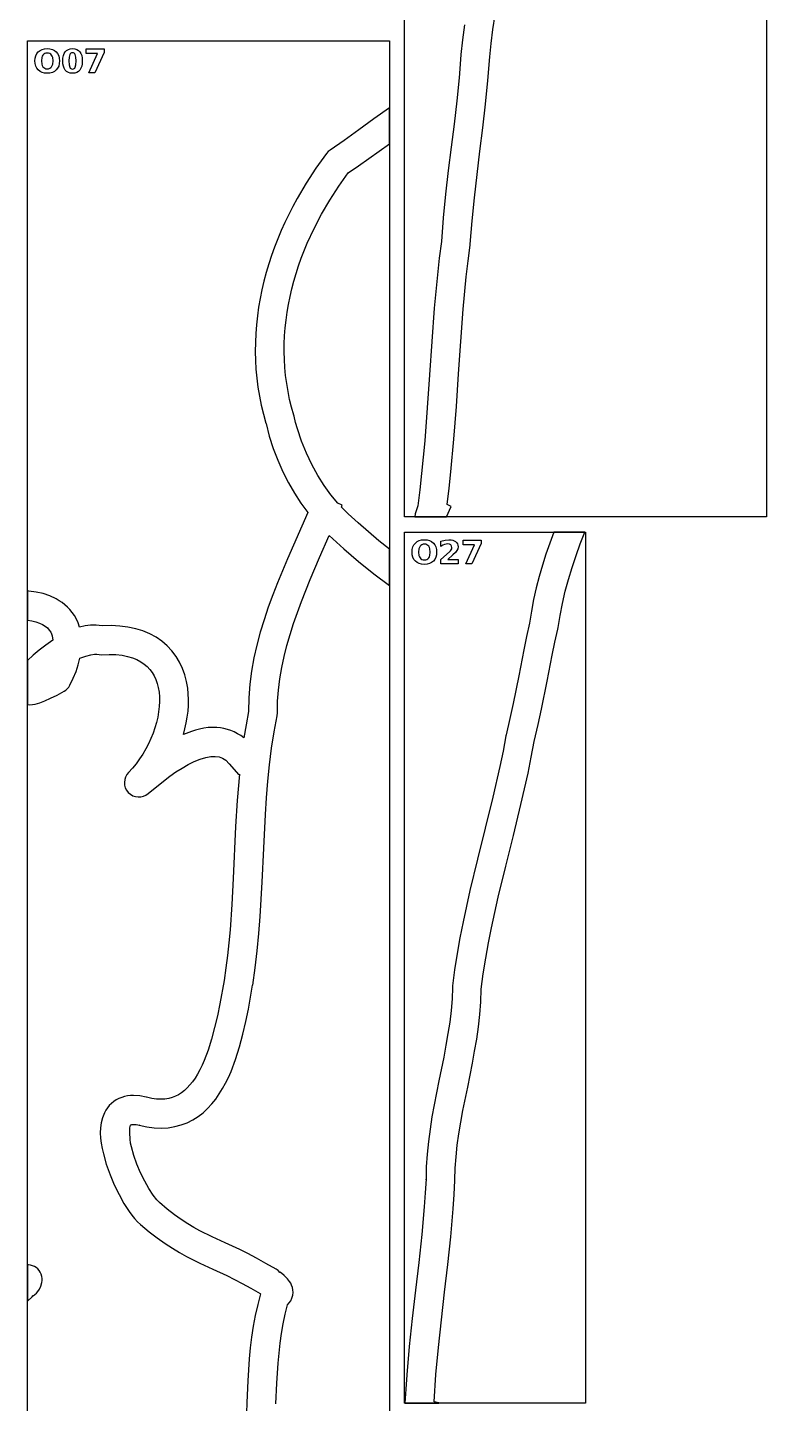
# Model space of a CAD drawing. Extents: x 1 to 512, y 1 to 3360.
# Drawn here: x 1 to 512, y 565 to 1516 of the extents above; entities that cross this region are included whole.
import ezdxf

# ---------------------------------------------------------------- set-up
doc = ezdxf.new("R2010")
doc.units = 0

msp = doc.modelspace()

# ---------------------------------------------------------------- linework, layer by layer
at = {"layer": 'decoupage'}
for p, q in [((261.557, 1177.99), (261.557, 2023.88)), ((511.557, 2023.88), (511.557, 1177.99)), ((322.594688, 1514.829172), (325.8195, 1535.133125)), ((302.830328, 1518.064219), (301.433096, 1507.591504)), ((321.277523, 1505.093076), (322.594688, 1514.829172)), ((0.973, 1506.9), (250.973, 1506.9)), ((0.973, 0.948), (0.973, 1506.9)), ((250.973, 1506.9), (250.973, 0.948)), ((301.433096, 1507.591504), (300.382, 1497.584)), ((320.307, 1495.973), (321.277523, 1505.093076)), ((6.125, 1493.057), (6.265609, 1494.949234)), ((6.265609, 1494.949234), (6.687375, 1496.625375)), ((6.687375, 1496.625375), (7.390203, 1498.085328)), ((7.390203, 1498.085328), (8.374, 1499.329)), ((8.374, 1499.329), (9.610219, 1500.322563)), ((9.610219, 1500.322563), (11.0585, 1501.03225)), ((10.780125, 1495.371125), (10.513, 1493.062)), ((11.114172, 1496.306641), (10.780125, 1495.371125)), ((11.0585, 1501.03225), (12.719031, 1501.458063)), ((11.582, 1497.096), (11.114172, 1496.306641)), ((12.171281, 1497.723375), (11.582, 1497.096)), ((12.8695, 1498.1715), (12.171281, 1497.723375)), ((12.719031, 1501.458063), (14.592, 1501.6)), ((13.676469, 1498.440375), (12.8695, 1498.1715)), ((14.592, 1498.53), (13.676469, 1498.440375)), ((14.592, 1501.6), (16.469047, 1501.458063)), ((14.592, 1501.6), (14.592, 1501.6)), ((15.512625, 1498.440375), (14.592, 1498.53)), ((14.592, 1498.53), (14.592, 1498.53)), ((16.323, 1498.1715), (15.512625, 1498.440375)), ((17.023125, 1497.723375), (16.323, 1498.1715)), ((16.469047, 1501.458063), (18.131125, 1501.03225)), ((17.613, 1497.096), (17.023125, 1497.723375)), ((18.080828, 1496.306641), (17.613, 1497.096)), ((18.414875, 1495.371125), (18.080828, 1496.306641)), ((18.131125, 1501.03225), (19.578141, 1500.322563)), ((18.682, 1493.062), (18.414875, 1495.371125)), ((19.578141, 1500.322563), (20.81, 1499.329)), ((20.81, 1499.329), (21.793797, 1498.085328)), ((21.793797, 1498.085328), (22.496625, 1496.625375)), ((22.496625, 1496.625375), (22.918391, 1494.949234)), ((22.918391, 1494.949234), (23.059, 1493.057)), ((25.274, 1493.07), (25.38425, 1495.002578)), ((25.38425, 1495.002578), (25.715, 1496.699375)), ((25.715, 1496.699375), (26.26625, 1498.160484)), ((26.26625, 1498.160484), (27.038, 1499.386)), ((27.038, 1499.386), (28.013, 1500.360453)), ((28.013, 1500.360453), (29.174, 1501.056375)), ((29.174, 1501.056375), (30.521, 1501.473859)), ((29.665125, 1495.728625), (29.519, 1493.1)), ((30.103, 1497.443), (29.665125, 1495.728625)), ((30.443844, 1497.997609), (30.103, 1497.443)), ((30.88275, 1498.393875), (30.443844, 1497.997609)), ((30.521, 1501.473859), (32.054, 1501.613)), ((31.419531, 1498.631703), (30.88275, 1498.393875)), ((32.054, 1498.711), (31.419531, 1498.631703)), ((32.054, 1501.613), (33.582469, 1501.473859)), ((32.68775, 1498.631703), (32.054, 1498.711)), ((33.2225, 1498.393875), (32.68775, 1498.631703)), ((33.65825, 1497.997609), (33.2225, 1498.393875)), ((33.582469, 1501.473859), (34.92625, 1501.056375)), ((33.995, 1497.443), (33.65825, 1497.997609)), ((34.432875, 1495.728625), (33.995, 1497.443)), ((34.579, 1493.1), (34.432875, 1495.728625)), ((34.92625, 1501.056375), (36.085156, 1500.360453)), ((36.085156, 1500.360453), (37.059, 1499.386)), ((37.059, 1499.386), (37.83075, 1498.160484)), ((37.83075, 1498.160484), (38.382, 1496.699375)), ((38.382, 1496.699375), (38.71275, 1495.002578)), ((38.71275, 1495.002578), (38.823, 1493.07)), ((41.414, 1501.31), (53.816, 1501.31)), ((41.414, 1498.19), (41.414, 1501.31)), ((49.341, 1498.19), (41.414, 1498.19)), ((43.266, 1484.85), (49.341, 1498.19)), ((53.816, 1498.92), (47.4, 1484.853)), ((53.816, 1501.31), (53.816, 1498.92)), ((300.362, 1497.373), (299.106879, 1481.43441)), ((300.382, 1497.584), (300.362, 1497.373)), ((319.012361, 1479.487945), (320.307, 1495.973)), ((6.265609, 1491.168859), (6.125, 1493.057)), ((6.687375, 1489.495875), (6.265609, 1491.168859)), ((7.390203, 1488.037953), (6.687375, 1489.495875)), ((8.374, 1486.795), (7.390203, 1488.037953)), ((9.610219, 1485.801437), (8.374, 1486.795)), ((11.0585, 1485.09175), (9.610219, 1485.801437)), ((10.513, 1493.062), (10.780125, 1490.7605)), ((10.780125, 1490.7605), (11.114172, 1489.826781)), ((12.719031, 1484.665938), (11.0585, 1485.09175)), ((11.114172, 1489.826781), (11.582, 1489.038)), ((11.582, 1489.038), (12.171281, 1488.411203)), ((12.171281, 1488.411203), (12.8695, 1487.963375)), ((14.592, 1484.524), (12.719031, 1484.665938)), ((12.8695, 1487.963375), (13.676469, 1487.694609)), ((13.676469, 1487.694609), (14.592, 1487.605)), ((14.592, 1487.605), (15.512625, 1487.694609)), ((16.469047, 1484.665938), (14.592, 1484.524)), ((15.512625, 1487.694609), (16.323, 1487.963375)), ((16.323, 1487.963375), (17.023125, 1488.411203)), ((18.131125, 1485.09175), (16.469047, 1484.665938)), ((17.023125, 1488.411203), (17.613, 1489.038)), ((17.613, 1489.038), (18.080828, 1489.826781)), ((18.080828, 1489.826781), (18.414875, 1490.7605)), ((19.578141, 1485.801437), (18.131125, 1485.09175)), ((18.414875, 1490.7605), (18.682, 1493.062)), ((20.81, 1486.795), (19.578141, 1485.801437)), ((21.793797, 1488.037953), (20.81, 1486.795)), ((22.496625, 1489.495875), (21.793797, 1488.037953)), ((22.918391, 1491.168859), (22.496625, 1489.495875)), ((23.059, 1493.057), (22.918391, 1491.168859)), ((25.38425, 1491.141344), (25.274, 1493.07)), ((25.715, 1489.44575), (25.38425, 1491.141344)), ((26.26625, 1487.983031), (25.715, 1489.44575)), ((27.038, 1486.753), (26.26625, 1487.983031)), ((28.013, 1485.783641), (27.038, 1486.753)), ((29.174, 1485.091125), (28.013, 1485.783641)), ((30.521, 1484.675547), (29.174, 1485.091125)), ((29.519, 1493.1), (29.665125, 1490.440375)), ((29.665125, 1490.440375), (30.103, 1488.701)), ((30.103, 1488.701), (30.443844, 1488.141297)), ((30.443844, 1488.141297), (30.88275, 1487.741625)), ((32.054, 1484.537), (30.521, 1484.675547)), ((30.88275, 1487.741625), (31.419531, 1487.501891)), ((31.419531, 1487.501891), (32.054, 1487.422)), ((32.054, 1487.422), (32.683812, 1487.501891)), ((33.582469, 1484.675547), (32.054, 1484.537)), ((32.683812, 1487.501891), (33.21725, 1487.741625)), ((33.21725, 1487.741625), (33.654312, 1488.141297)), ((34.92625, 1485.091125), (33.582469, 1484.675547)), ((33.654312, 1488.141297), (33.995, 1488.701)), ((33.995, 1488.701), (34.432875, 1490.440375)), ((34.432875, 1490.440375), (34.579, 1493.1)), ((34.579, 1493.1), (34.579, 1493.1)), ((36.085156, 1485.783641), (34.92625, 1485.091125)), ((37.059, 1486.753), (36.085156, 1485.783641)), ((37.83075, 1487.983031), (37.059, 1486.753)), ((38.382, 1489.44575), (37.83075, 1487.983031)), ((38.71275, 1491.141344), (38.382, 1489.44575)), ((38.823, 1493.07), (38.71275, 1491.141344)), ((38.823, 1493.07), (38.823, 1493.07)), ((47.4, 1484.853), (43.266, 1484.85)), ((299.106879, 1481.43441), (297.500031, 1465.470156)), ((317.373953, 1463.121625), (319.012361, 1479.487945)), ((297.500031, 1465.470156), (295.657355, 1449.464137)), ((250.972, 1460.69), (240.217516, 1452.985656)), ((250.972, 1435.678), (250.972, 1460.69)), ((315.508787, 1446.85768), (317.373953, 1463.121625)), ((240.217516, 1452.985656), (229.841875, 1445.35425)), ((295.657355, 1449.464137), (293.69475, 1433.40025)), ((313.533875, 1430.67975), (315.508787, 1446.85768)), ((219.806547, 1438.079469), (210.073, 1431.445)), ((229.841875, 1445.35425), (219.806547, 1438.079469)), ((207.522, 1429.068), (200.293886, 1419.014265)), ((208.69325, 1430.369), (207.522, 1429.068)), ((210.073, 1431.445), (208.69325, 1430.369)), ((236.803625, 1425.520875), (250.972, 1435.678)), ((293.69475, 1433.40025), (291.728113, 1417.262395)), ((311.566229, 1414.571477), (313.533875, 1430.67975)), ((200.293886, 1419.014265), (193.51842, 1408.637322)), ((222.603, 1415.768), (229.713016, 1420.558703)), ((229.713016, 1420.558703), (236.803625, 1425.520875)), ((291.728113, 1417.262395), (289.873344, 1401.034469)), ((193.51842, 1408.637322), (187.230474, 1397.960816)), ((216.001281, 1406.478018), (222.603, 1415.768)), ((309.722859, 1398.5165), (311.566229, 1414.571477)), ((209.837469, 1396.935813), (216.001281, 1406.478018)), ((289.873344, 1401.034469), (288.24634, 1384.700371)), ((308.120779, 1382.498461), (309.722859, 1398.5165)), ((184.280219, 1392.517616), (181.464922, 1387.008391)), ((187.230474, 1397.960816), (184.280219, 1392.517616)), ((204.139078, 1387.161623), (209.837469, 1396.935813)), ((178.788942, 1381.436097), (176.256637, 1375.80369)), ((181.464922, 1387.008391), (178.788942, 1381.436097)), ((198.933625, 1377.175688), (204.139078, 1387.161623)), ((288.24634, 1384.700371), (286.963, 1368.244)), ((306.877, 1366.501), (308.120779, 1382.498461)), ((173.872369, 1370.114125), (171.640494, 1364.370357)), ((176.256637, 1375.80369), (173.872369, 1370.114125)), ((194.248625, 1366.998244), (198.933625, 1377.175688)), ((171.640494, 1364.370357), (169.565373, 1358.575343)), ((190.111594, 1356.649531), (194.248625, 1366.998244)), ((286.963, 1368.244), (285.479806, 1356.715787)), ((305.388801, 1354.782041), (306.807, 1365.778)), ((306.807, 1365.778), (306.877, 1366.501)), ((167.651365, 1352.732038), (165.90283, 1346.843397)), ((169.565373, 1358.575343), (167.651365, 1352.732038)), ((186.550047, 1346.149787), (188.257165, 1351.417273)), ((188.257165, 1351.417273), (190.111594, 1356.649531)), ((285.479806, 1356.715787), (284.174795, 1345.180623)), ((304.136848, 1343.736828), (305.388801, 1354.782041)), ((165.90283, 1346.843397), (164.324125, 1340.912375)), ((184.993679, 1340.849603), (186.550047, 1346.149787)), ((284.174795, 1345.180623), (281.999234, 1322.108047)), ((302.037281, 1321.516125), (304.136848, 1343.736828)), ((162.919611, 1334.941929), (161.693646, 1328.935013)), ((164.324125, 1340.912375), (162.919611, 1334.941929)), ((182.34695, 1330.161259), (183.5915, 1335.51925)), ((183.5915, 1335.51925), (184.993679, 1340.849603)), ((160.65059, 1322.894583), (159.794803, 1316.823596)), ((161.693646, 1328.935013), (160.65059, 1322.894583)), ((180.344495, 1319.372479), (181.263469, 1324.778158)), ((181.263469, 1324.778158), (182.34695, 1330.161259)), ((281.999234, 1322.108047), (280.23615, 1299.063479)), ((159.794803, 1316.823596), (159.130642, 1310.725005)), ((179.013829, 1308.503502), (179.593469, 1313.94675)), ((179.593469, 1313.94675), (180.344495, 1319.372479)), ((300.319512, 1299.150859), (302.037281, 1321.516125)), ((158.662468, 1304.601767), (158.394639, 1298.456838)), ((159.130642, 1310.725005), (158.662468, 1304.601767)), ((178.382468, 1297.574566), (178.609016, 1303.045264)), ((178.609016, 1303.045264), (179.013829, 1308.503502)), ((158.394639, 1298.456838), (158.331516, 1292.293172)), ((178.337625, 1292.093938), (178.382468, 1297.574566)), ((280.23615, 1299.063479), (278.685375, 1276.084125)), ((298.79475, 1276.676), (300.319512, 1299.150859)), ((158.331516, 1292.293172), (158.477456, 1286.113725)), ((158.477456, 1286.113725), (158.836819, 1279.921453)), ((178.477927, 1286.605909), (178.337625, 1292.093938)), ((178.806812, 1281.11301), (178.477927, 1286.605909)), ((158.836819, 1279.921453), (159.413965, 1273.719312)), ((179.327722, 1275.61777), (178.806812, 1281.11301)), ((180.044094, 1270.122719), (179.327722, 1275.61777)), ((278.685375, 1276.084125), (277.14674, 1253.207193)), ((297.274207, 1254.126516), (298.79475, 1276.676)), ((159.413965, 1273.719312), (160.213252, 1267.510256)), ((160.213252, 1267.510256), (161.23904, 1261.297241)), ((180.959368, 1264.630386), (180.044094, 1270.122719)), ((161.23904, 1261.297241), (162.495688, 1255.083223)), ((182.076984, 1259.143303), (180.959368, 1264.630386)), ((183.400382, 1253.663997), (182.076984, 1259.143303)), ((162.495688, 1255.083223), (163.987555, 1248.871158)), ((163.987555, 1248.871158), (165.719, 1242.664)), ((184.933, 1248.195), (183.400382, 1253.663997)), ((185.109, 1247.524), (184.933, 1248.195)), ((186.18817, 1243.100621), (185.109, 1247.524)), ((277.14674, 1253.207193), (275.420078, 1230.469891)), ((295.569094, 1231.537375), (297.274207, 1254.126516)), ((165.719, 1242.664), (165.769, 1242.465)), ((165.769, 1242.465), (168.034766, 1233.747016)), ((187.414234, 1238.728871), (186.18817, 1243.100621)), ((190.273625, 1230.171844), (187.414234, 1238.728871)), ((168.034766, 1233.747016), (170.747813, 1225.262375)), ((193.620328, 1221.916082), (190.273625, 1230.171844)), ((275.420078, 1230.469891), (273.305221, 1207.909424)), ((293.490621, 1208.943547), (295.569094, 1231.537375)), ((170.747813, 1225.262375), (173.874766, 1217.042672)), ((197.3875, 1214.02475), (193.620328, 1221.916082)), ((173.874766, 1217.042672), (177.38225, 1209.1195)), ((177.38225, 1209.1195), (181.236891, 1201.524453)), ((201.508297, 1206.561012), (197.3875, 1214.02475)), ((273.305221, 1207.909424), (272.039666, 1196.707131)), ((292.252378, 1197.655803), (293.490621, 1208.943547)), ((181.236891, 1201.524453), (185.405313, 1194.289125)), ((205.915875, 1199.588031), (201.508297, 1206.561012)), ((210.543391, 1193.168973), (205.915875, 1199.588031)), ((185.405313, 1194.289125), (189.854141, 1187.445109)), ((215.324, 1187.367), (210.543391, 1193.168973)), ((272.039666, 1196.707131), (270.602, 1185.563)), ((290.85, 1186.38), (292.252378, 1197.655803)), ((194.55, 1181.024), (180.53475, 1148.860813)), ((189.854141, 1187.445109), (194.55, 1181.024)), ((218.421, 1186.064), (215.324, 1187.367)), ((217.822, 1184.642), (218.421, 1186.064)), ((222.392, 1180.149), (217.822, 1184.642)), ((222.506, 1180.047), (222.392, 1180.149)), ((229.450187, 1173.707656), (222.506, 1180.047)), ((268.875, 1179.93), (268.566, 1177.979)), ((270.602, 1185.563), (268.875, 1179.93)), ((290.415, 1177.98), (293.731, 1185.023)), ((293.731, 1185.023), (290.85, 1186.38)), ((236.51025, 1167.511), (229.450187, 1173.707656)), ((511.557, 1177.99), (261.557, 1177.99)), ((268.566, 1177.979), (290.415, 1177.98)), ((202.808627, 1149.767189), (209.398, 1164.933)), ((209.398, 1164.933), (219.427281, 1155.878656)), ((243.684687, 1161.460594), (236.51025, 1167.511)), ((250.972, 1155.56), (243.684687, 1161.460594)), ((261.557, 1167.41), (386.557, 1167.41)), ((261.557, 565.265), (261.557, 1167.41)), ((268.956, 1159.849), (270.192219, 1160.842562)), ((270.192219, 1160.842562), (271.6405, 1161.55225)), ((271.6405, 1161.55225), (273.301031, 1161.978063)), ((273.301031, 1161.978063), (275.174, 1162.12)), ((275.174, 1162.12), (277.051047, 1161.978063)), ((275.174, 1162.12), (275.174, 1162.12)), ((277.051047, 1161.978063), (278.713125, 1161.55225)), ((278.713125, 1161.55225), (280.160141, 1160.842562)), ((280.160141, 1160.842562), (281.392, 1159.849)), ((286.606, 1161.15), (289.439, 1161.867)), ((286.606, 1157.531), (286.606, 1161.15)), ((289.439, 1161.867), (292.184, 1162.12)), ((292.184, 1162.12), (293.578813, 1162.038641)), ((293.578813, 1162.038641), (294.80825, 1161.794625)), ((294.80825, 1161.794625), (295.872313, 1161.388047)), ((295.872313, 1161.388047), (296.771, 1160.819)), ((296.771, 1160.819), (297.489516, 1160.104625)), ((301.996, 1161.82), (314.398, 1161.82)), ((301.996, 1158.7), (301.996, 1161.82)), ((314.398, 1161.82), (314.398, 1159.43)), ((364.548, 1167.4), (361.806803, 1159.830432)), ((385.983, 1167.401), (364.548, 1167.4)), ((382.893338, 1159.267877), (385.983, 1167.401)), ((386.557, 1167.41), (386.557, 565.265)), ((219.427281, 1155.878656), (229.70425, 1147.10575)), ((250.972, 1130.432), (250.972, 1155.56)), ((266.707, 1153.576), (266.847609, 1155.468813)), ((266.847609, 1151.687859), (266.707, 1153.576)), ((266.847609, 1155.468813), (267.269375, 1157.14525)), ((267.269375, 1150.014875), (266.847609, 1151.687859)), ((267.269375, 1157.14525), (267.972203, 1158.605313)), ((267.972203, 1158.605313), (268.956, 1159.849)), ((271.362125, 1155.882), (271.095, 1153.572)), ((271.095, 1153.572), (271.362125, 1151.270875)), ((271.696172, 1156.817625), (271.362125, 1155.882)), ((271.362125, 1151.270875), (271.696172, 1150.337203)), ((272.164, 1157.607), (271.696172, 1156.817625)), ((272.753281, 1158.233797), (272.164, 1157.607)), ((273.4515, 1158.681625), (272.753281, 1158.233797)), ((274.258469, 1158.950391), (273.4515, 1158.681625)), ((275.174, 1159.04), (274.258469, 1158.950391)), ((276.094625, 1158.950391), (275.174, 1159.04)), ((275.174, 1159.04), (275.174, 1159.04)), ((276.905, 1158.681625), (276.094625, 1158.950391)), ((277.605125, 1158.233797), (276.905, 1158.681625)), ((278.195, 1157.607), (277.605125, 1158.233797)), ((278.662828, 1156.817625), (278.195, 1157.607)), ((278.996875, 1155.882), (278.662828, 1156.817625)), ((278.662828, 1150.337203), (278.996875, 1151.270875)), ((279.264, 1153.572), (278.996875, 1155.882)), ((278.996875, 1151.270875), (279.264, 1153.572)), ((281.392, 1159.849), (282.375797, 1158.605313)), ((282.375797, 1158.605313), (283.078625, 1157.14525)), ((283.078625, 1157.14525), (283.500391, 1155.468813)), ((283.500391, 1151.687859), (283.078625, 1150.014875)), ((283.500391, 1155.468813), (283.641, 1153.576)), ((283.641, 1153.576), (283.500391, 1151.687859)), ((286.562, 1148.48), (292.57, 1153.783)), ((287.90975, 1158.2645), (286.606, 1157.531)), ((289.131, 1158.788), (287.90975, 1158.2645)), ((290.2635, 1159.110625), (289.131, 1158.788)), ((291.303, 1159.218), (290.2635, 1159.110625)), ((294.797, 1151.57), (291.28, 1148.48)), ((292.4625, 1159.041625), (291.303, 1159.218)), ((293.364, 1158.512), (292.4625, 1159.041625)), ((292.57, 1153.783), (293.2705, 1154.50225)), ((293.2705, 1154.50225), (293.761, 1155.205)), ((293.95125, 1157.69375), (293.364, 1158.512)), ((293.761, 1155.205), (294.050375, 1155.913125)), ((294.147, 1156.649), (293.95125, 1157.69375)), ((294.050375, 1155.913125), (294.147, 1156.649)), ((296.64125, 1153.322875), (294.797, 1151.57)), ((297.719, 1154.679), (296.64125, 1153.322875)), ((297.489516, 1160.104625), (298.002625, 1159.262)), ((298.239625, 1155.89125), (297.719, 1154.679)), ((298.002625, 1159.262), (298.310422, 1158.291125)), ((298.413, 1157.192), (298.239625, 1155.89125)), ((298.310422, 1158.291125), (298.413, 1157.192)), ((309.923, 1158.7), (301.996, 1158.7)), ((303.848, 1145.36), (309.923, 1158.7)), ((314.398, 1159.43), (307.982, 1145.363)), ((359.203547, 1152.193516), (356.763861, 1144.482186)), ((361.806803, 1159.830432), (359.203547, 1152.193516)), ((377.240467, 1142.932021), (379.968641, 1151.113953)), ((379.968641, 1151.113953), (382.893338, 1159.267877)), ((180.53475, 1148.860813), (173.6475, 1132.327602)), ((196.353141, 1134.631016), (202.808627, 1149.767189)), ((229.70425, 1147.10575), (240.221594, 1138.621219)), ((267.972203, 1148.556953), (267.269375, 1150.014875)), ((268.956, 1147.314), (267.972203, 1148.556953)), ((270.192219, 1146.320438), (268.956, 1147.314)), ((271.6405, 1145.61075), (270.192219, 1146.320438)), ((273.301031, 1145.184937), (271.6405, 1145.61075)), ((271.696172, 1150.337203), (272.164, 1149.548)), ((272.164, 1149.548), (272.753281, 1148.921203)), ((272.753281, 1148.921203), (273.4515, 1148.473375)), ((275.174, 1145.043), (273.301031, 1145.184937)), ((273.4515, 1148.473375), (274.258469, 1148.204609)), ((274.258469, 1148.204609), (275.174, 1148.115)), ((275.174, 1148.115), (276.094625, 1148.204609)), ((277.051047, 1145.184937), (275.174, 1145.043)), ((276.094625, 1148.204609), (276.905, 1148.473375)), ((276.905, 1148.473375), (277.605125, 1148.921203)), ((278.713125, 1145.61075), (277.051047, 1145.184937)), ((277.605125, 1148.921203), (278.195, 1149.548)), ((278.195, 1149.548), (278.662828, 1150.337203)), ((280.160141, 1146.320438), (278.713125, 1145.61075)), ((281.392, 1147.314), (280.160141, 1146.320438)), ((282.375797, 1148.556953), (281.392, 1147.314)), ((283.078625, 1150.014875), (282.375797, 1148.556953)), ((286.562, 1145.36), (286.562, 1148.48)), ((298.523, 1145.36), (286.562, 1145.36)), ((291.28, 1148.48), (298.523, 1148.48)), ((298.523, 1148.48), (298.523, 1145.36)), ((307.982, 1145.363), (303.848, 1145.36)), ((356.763861, 1144.482186), (354.513375, 1136.689375)), ((374.740375, 1134.714875), (377.240467, 1142.932021)), ((173.6475, 1132.327602), (170.379164, 1123.92945)), ((190.26799, 1119.49149), (196.353141, 1134.631016)), ((240.221594, 1138.621219), (250.972, 1130.432)), ((354.513375, 1136.689375), (352.477717, 1128.808018)), ((372.499924, 1126.455307), (374.740375, 1134.714875)), ((1.898, 1126.685), (0.971, 1126.715)), ((0.971, 1126.715), (0.971, 1106.58)), ((6.82802, 1125.97866), (1.898, 1126.685)), ((11.666281, 1124.848406), (6.82802, 1125.97866)), ((16.338465, 1123.267637), (11.666281, 1124.848406)), ((20.77025, 1121.20975), (16.338465, 1123.267637)), ((170.379164, 1123.92945), (167.283, 1115.4365)), ((352.477717, 1128.808018), (350.682516, 1120.831047)), ((370.550672, 1118.146109), (372.499924, 1126.455307)), ((22.872768, 1119.993575), (20.77025, 1121.20975)), ((24.887316, 1118.648145), (22.872768, 1119.993575)), ((26.804605, 1117.170134), (24.887316, 1118.648145)), ((28.615344, 1115.556219), (26.804605, 1117.170134)), ((30.310243, 1113.803073), (28.615344, 1115.556219)), ((31.880012, 1111.907371), (30.310243, 1113.803073)), ((167.283, 1115.4365), (164.400492, 1106.843425)), ((187.438181, 1111.910162), (190.26799, 1119.49149)), ((349.1534, 1112.751396), (347.916, 1104.562)), ((350.682516, 1120.831047), (349.1534, 1112.751396)), ((368.924178, 1109.780076), (370.550672, 1118.146109)), ((0.971, 1106.58), (3.988432, 1106.082691)), ((3.988432, 1106.082691), (6.714828, 1105.407656)), ((6.714828, 1105.407656), (9.150717, 1104.56523)), ((9.150717, 1104.56523), (11.296625, 1103.56575)), ((11.296625, 1103.56575), (13.15308, 1102.419551)), ((33.315361, 1109.865789), (31.880012, 1111.907371)), ((34.607, 1107.675), (33.315361, 1109.865789)), ((35.949, 1104.744875), (34.607, 1107.675)), ((36.994, 1101.679), (35.949, 1104.744875)), ((164.400492, 1106.843425), (161.773125, 1098.144898)), ((182.351877, 1096.703756), (184.789625, 1104.315625)), ((184.789625, 1104.315625), (187.438181, 1111.910162)), ((347.916, 1104.562), (345.800881, 1095.175363)), ((367.652, 1101.35), (368.924178, 1109.780076)), ((13.15308, 1102.419551), (14.720609, 1101.136969)), ((14.720609, 1101.136969), (15.99974, 1099.72834)), ((15.99974, 1099.72834), (16.991, 1098.204)), ((16.991, 1098.204), (17.492953, 1097.059969)), ((17.492953, 1097.059969), (17.885125, 1095.72975)), ((17.885125, 1095.72975), (18.372, 1092.612)), ((40.733469, 1102.611219), (36.994, 1101.679)), ((44.55225, 1103.1315), (40.733469, 1102.611219)), ((48.454656, 1103.164281), (44.55225, 1103.1315)), ((52.445, 1102.634), (48.454656, 1103.164281)), ((58.7145, 1102.769721), (52.445, 1102.634)), ((64.690188, 1102.477203), (58.7145, 1102.769721)), ((70.361469, 1101.762178), (64.690188, 1102.477203)), ((75.71775, 1100.630375), (70.361469, 1101.762178)), ((80.748438, 1099.087525), (75.71775, 1100.630375)), ((85.442938, 1097.139359), (80.748438, 1099.087525)), ((89.790656, 1094.791607), (85.442938, 1097.139359)), ((93.781, 1092.05), (89.790656, 1094.791607)), ((161.773125, 1098.144898), (159.442383, 1089.335595)), ((180.154494, 1089.070432), (182.351877, 1096.703756)), ((345.800881, 1095.175363), (343.898422, 1086.101406)), ((365.410012, 1091.221381), (367.466, 1100.333)), ((367.466, 1100.333), (367.652, 1101.35)), ((9.007, 1085.869125), (4.80225, 1082.311922)), ((13.544, 1089.326766), (9.007, 1085.869125)), ((18.372, 1092.612), (13.544, 1089.326766)), ((97.493203, 1088.839611), (93.781, 1092.05)), ((100.763938, 1085.305516), (97.493203, 1088.839611)), ((103.602391, 1081.487568), (100.763938, 1085.305516)), ((159.442383, 1089.335595), (157.44975, 1080.410188)), ((178.227032, 1081.411528), (180.154494, 1089.070432)), ((343.898422, 1086.101406), (340.352875, 1068.10375)), ((363.546094, 1082.322797), (365.410012, 1091.221381)), ((4.80225, 1082.311922), (0.971, 1078.728)), ((0.971, 1078.728), (0.971, 1048.23)), ((34.495125, 1071.109), (36.036078, 1075.690812)), ((36.036078, 1075.690812), (37.21, 1080.147)), ((37.21, 1080.147), (41.213203, 1081.663609)), ((41.213203, 1081.663609), (44.661125, 1082.609375)), ((44.661125, 1082.609375), (47.302234, 1083.034453)), ((47.302234, 1083.034453), (48.885, 1082.989)), ((48.885, 1082.989), (50.546125, 1082.684875)), ((50.546125, 1082.684875), (52.235, 1082.665)), ((52.235, 1082.665), (57.390793, 1082.872)), ((57.390793, 1082.872), (62.073406, 1082.728562)), ((62.073406, 1082.728562), (66.306816, 1082.264781)), ((66.306816, 1082.264781), (70.115, 1081.51075)), ((70.115, 1081.51075), (73.521934, 1080.496562)), ((73.521934, 1080.496562), (76.551594, 1079.252312)), ((76.551594, 1079.252312), (79.227957, 1077.808094)), ((79.227957, 1077.808094), (81.575, 1076.194)), ((81.575, 1076.194), (83.645949, 1074.414842)), ((106.01775, 1077.425625), (103.602391, 1081.487568)), ((108.019203, 1073.159541), (106.01775, 1077.425625)), ((157.44975, 1080.410188), (155.836711, 1071.363351)), ((176.599047, 1073.722922), (178.227032, 1081.411528)), ((360.01975, 1064.402875), (363.546094, 1082.322797)), ((30.29, 1061.585), (32.581609, 1066.405688)), ((32.581609, 1066.405688), (34.495125, 1071.109)), ((83.645949, 1074.414842), (85.481281, 1072.454922)), ((85.481281, 1072.454922), (87.085848, 1070.313572)), ((87.085848, 1070.313572), (88.4645, 1067.990125)), ((88.4645, 1067.990125), (89.62209, 1065.483912)), ((89.62209, 1065.483912), (90.563469, 1062.794266)), ((109.615938, 1068.729172), (108.019203, 1073.159541)), ((110.817141, 1064.174373), (109.615938, 1068.729172)), ((155.836711, 1071.363351), (154.64475, 1062.189758)), ((174.359732, 1058.240107), (175.300095, 1066.00049)), ((175.300095, 1066.00049), (176.599047, 1073.722922)), ((340.352875, 1068.10375), (336.522141, 1048.993469)), ((21.336859, 1054.719328), (26.268, 1057.399)), ((26.268, 1057.399), (27.498031, 1058.213234)), ((27.498031, 1058.213234), (28.5895, 1059.193875)), ((28.5895, 1059.193875), (29.525719, 1060.323578)), ((29.525719, 1060.323578), (30.29, 1061.585)), ((90.563469, 1062.794266), (91.293488, 1059.920518)), ((91.293488, 1059.920518), (91.817, 1056.862)), ((91.817, 1056.862), (92.115163, 1053.634487)), ((111.632, 1059.535), (110.817141, 1064.174373)), ((112.036512, 1055.590154), (111.632, 1059.535)), ((154.64475, 1062.189758), (153.915352, 1052.884083)), ((173.807515, 1050.437652), (174.359732, 1058.240107)), ((356.137531, 1045.049516), (360.01975, 1064.402875)), ((0.971, 1048.23), (2.63, 1048.063)), ((2.63, 1048.063), (4.441187, 1048.22175)), ((4.441187, 1048.22175), (6.14475, 1048.523)), ((6.14475, 1048.523), (9.475, 1049.466)), ((9.475, 1049.466), (13.030828, 1050.788359)), ((13.030828, 1050.788359), (16.954625, 1052.527625)), ((16.954625, 1052.527625), (21.336859, 1054.719328)), ((91.987411, 1046.787825), (91.573625, 1043.213891)), ((92.169945, 1050.268893), (91.987411, 1046.787825)), ((92.115163, 1053.634487), (92.169945, 1050.268893)), ((111.86175, 1043.566875), (112.143629, 1047.596729)), ((112.204469, 1051.607609), (112.036512, 1055.590154)), ((112.143629, 1047.596729), (112.204469, 1051.607609)), ((153.915352, 1052.884083), (153.69, 1043.441)), ((173.673, 1042.589), (173.807515, 1050.437652)), ((336.522141, 1048.993469), (334.263197, 1038.52873)), ((90.934651, 1039.569697), (90.076555, 1035.87785)), ((91.573625, 1043.213891), (90.934651, 1039.569697)), ((110.665906, 1035.487703), (111.36659, 1039.527412)), ((111.36659, 1039.527412), (111.86175, 1043.566875)), ((153.69, 1043.441), (151.96925, 1034.290875)), ((171.349801, 1029.25024), (173.464, 1040.451)), ((173.464, 1040.451), (173.673, 1042.589)), ((334.263197, 1038.52873), (331.649, 1027.195)), ((353.82877, 1034.359135), (356.137531, 1045.049516)), ((87.72725, 1028.441625), (86.248171, 1024.742461)), ((89.005399, 1032.160957), (87.72725, 1028.441625)), ((90.076555, 1035.87785), (89.005399, 1032.160957)), ((108.679, 1027.445), (109.767457, 1031.457111)), ((114.180547, 1029.621594), (108.679, 1027.445)), ((109.767457, 1031.457111), (110.665906, 1035.487703)), ((117.005354, 1030.523246), (114.180547, 1029.621594)), ((119.878125, 1031.273), (117.005354, 1030.523246)), ((122.797818, 1031.850254), (119.878125, 1031.273)), ((125.763391, 1032.234406), (122.797818, 1031.850254)), ((128.773799, 1032.404855), (125.763391, 1032.234406)), ((131.828, 1032.341), (128.773799, 1032.404855)), ((134.246051, 1032.099545), (131.828, 1032.341)), ((136.666469, 1031.669359), (134.246051, 1032.099545)), ((139.075777, 1031.050713), (136.666469, 1031.669359)), ((141.4605, 1030.243875), (139.075777, 1031.050713)), ((143.80716, 1029.249115), (141.4605, 1030.243875)), ((146.102281, 1028.066703), (143.80716, 1029.249115)), ((148.332387, 1026.696908), (146.102281, 1028.066703)), ((151.96925, 1034.290875), (150.484, 1025.14)), ((169.605707, 1017.967666), (171.349801, 1029.25024)), ((331.649, 1027.195), (331.531, 1026.625)), ((351.15, 1022.739), (353.82877, 1034.359135)), ((84.574227, 1021.086072), (82.711481, 1017.495065)), ((86.248171, 1024.742461), (84.574227, 1021.086072)), ((150.484, 1025.14), (148.332387, 1026.696908)), ((168.182595, 1006.608467), (169.605707, 1017.967666)), ((331.531, 1026.625), (329.527433, 1015.982049)), ((349.080394, 1011.753823), (351.15, 1022.739)), ((78.443847, 1010.599624), (76.051086, 1007.340404)), ((80.666, 1013.992047), (78.443847, 1010.599624)), ((82.711481, 1017.495065), (80.666, 1013.992047)), ((111.998152, 1006.810482), (116.2, 1008.909)), ((116.2, 1008.909), (120.256859, 1010.53975)), ((120.256859, 1010.53975), (124.063125, 1011.66275)), ((124.063125, 1011.66275), (127.541828, 1012.271625)), ((127.541828, 1012.271625), (130.616, 1012.36)), ((130.616, 1012.36), (133.279125, 1012.004797)), ((133.279125, 1012.004797), (134.503367, 1011.656822)), ((134.503367, 1011.656822), (135.68275, 1011.164625)), ((135.68275, 1011.164625), (136.837289, 1010.505225)), ((136.837289, 1010.505225), (137.987, 1009.655641)), ((137.987, 1009.655641), (140.352, 1007.294)), ((329.527433, 1015.982049), (327.327623, 1005.347078)), ((346.830295, 1000.835883), (349.080394, 1011.753823)), ((69.538699, 999.782396), (68.645031, 998.090547)), ((70.778, 1001.312), (69.538699, 999.782396)), ((73.493782, 1004.236994), (70.778, 1001.312)), ((76.051086, 1007.340404), (73.493782, 1004.236994)), ((91.379969, 992.517328), (99.3155, 998.637375)), ((99.3155, 998.637375), (103.49752, 1001.585338)), ((103.49752, 1001.585338), (107.744531, 1004.339484)), ((107.744531, 1004.339484), (111.998152, 1006.810482)), ((140.352, 1007.294), (146.87, 999.71)), ((147.376, 1000.144), (145.849979, 981.988918)), ((146.87, 999.71), (147.376, 1000.144)), ((167.031344, 995.177828), (168.182595, 1006.608467)), ((327.327623, 1005.347078), (322.472859, 984.075625)), ((341.918172, 979.17675), (346.830295, 1000.835883)), ((68.097723, 996.288893), (67.8975, 994.429875)), ((67.8975, 994.429875), (68.04509, 992.565936)), ((68.04509, 992.565936), (68.541219, 990.749516)), ((68.645031, 998.090547), (68.097723, 996.288893)), ((68.541219, 990.749516), (69.386613, 989.033057)), ((84.405, 986.694), (91.379969, 992.517328)), ((166.102831, 983.680938), (167.031344, 995.177828)), ((69.386613, 989.033057), (70.582, 987.469)), ((70.582, 987.469), (72.058367, 986.166594)), ((72.058367, 986.166594), (73.711313, 985.202812)), ((73.711313, 985.202812), (75.488477, 984.580562)), ((75.488477, 984.580562), (77.3375, 984.30275)), ((77.3375, 984.30275), (79.206023, 984.372281)), ((79.206023, 984.372281), (81.041687, 984.792062)), ((81.041687, 984.792062), (82.792133, 985.565)), ((82.792133, 985.565), (84.405, 986.694)), ((145.849979, 981.988918), (144.738766, 963.886969)), ((165.347934, 972.122982), (166.102831, 983.680938)), ((322.472859, 984.075625), (317.233885, 962.759734)), ((164.1625, 948.844625), (165.347934, 972.122982)), ((336.672744, 957.71168), (341.918172, 979.17675)), ((144.738766, 963.886969), (143.047375, 927.92075)), ((317.233885, 962.759734), (311.877875, 941.3485)), ((331.353125, 936.39075), (336.672744, 957.71168)), ((163.082066, 925.384252), (164.1625, 948.844625)), ((311.877875, 941.3485), (306.672006, 919.791016)), ((326.218428, 915.164039), (331.353125, 936.39075)), ((143.047375, 927.92075), (142.110502, 910.095621)), ((161.713656, 901.783359), (163.082066, 925.384252)), ((306.672006, 919.791016), (304.208866, 908.941521)), ((321.527766, 893.981625), (326.218428, 915.164039)), ((142.110502, 910.095621), (140.875047, 892.401906)), ((304.208866, 908.941521), (301.883453, 898.036375)), ((160.798655, 889.943186), (161.713656, 901.783359)), ((301.883453, 898.036375), (299.729163, 887.069213)), ((319.429921, 883.391429), (321.527766, 893.981625)), ((140.875047, 892.401906), (140.089617, 883.610445)), ((159.664293, 878.083443), (160.798655, 889.943186)), ((299.729163, 887.069213), (297.779393, 876.033672)), ((140.089617, 883.610445), (139.162662, 874.859176)), ((158.261449, 866.209319), (159.664293, 878.083443)), ((297.779393, 876.033672), (296.067539, 864.923389)), ((317.540252, 872.793586), (319.429921, 883.391429)), ((138.071887, 866.150545), (136.795, 857.487)), ((139.162662, 874.859176), (138.071887, 866.150545)), ((156.541, 854.326), (158.261449, 866.209319)), ((315.891149, 862.181856), (317.540252, 872.793586)), ((136.795, 857.487), (133.853156, 841.378672)), ((296.067539, 864.923389), (294.627, 853.732)), ((314.515, 851.55), (315.891149, 862.181856)), ((153.585125, 837.745219), (156.521, 854.191)), ((156.521, 854.191), (156.541, 854.326)), ((294.567, 852.721), (294.270159, 844.757139)), ((294.627, 853.732), (294.567, 852.721)), ((314.172722, 842.76272), (314.515, 851.55)), ((133.853156, 841.378672), (132.155324, 833.1404)), ((151.850844, 829.101777), (153.585125, 837.745219)), ((294.270159, 844.757139), (293.621916, 836.777984)), ((313.492213, 834.079602), (314.172722, 842.76272)), ((132.155324, 833.1404), (130.26275, 824.967625)), ((149.8505, 820.3415), (151.850844, 829.101777)), ((292.6735, 828.776869), (291.476141, 820.747125)), ((293.621916, 836.777984), (292.6735, 828.776869)), ((312.523273, 825.494042), (313.492213, 834.079602)), ((130.26275, 824.967625), (128.142832, 817.001521)), ((147.517719, 811.587035), (149.8505, 820.3415)), ((291.476141, 820.747125), (290.081069, 812.682084)), ((311.315703, 816.999437), (312.523273, 825.494042)), ((125.762969, 809.383266), (123.090559, 802.254033)), ((128.142832, 817.001521), (125.762969, 809.383266)), ((144.786125, 802.961031), (147.517719, 811.587035)), ((290.081069, 812.682084), (288.539514, 804.575078)), ((308.383873, 800.25668), (309.919303, 808.589185)), ((309.919303, 808.589185), (311.315703, 816.999437)), ((121.63446, 798.916918), (120.093, 795.755)), ((123.090559, 802.254033), (121.63446, 798.916918)), ((141.589344, 794.586137), (144.786125, 802.961031)), ((288.539514, 804.575078), (285.221875, 788.2085)), ((305.095125, 783.7985), (308.383873, 800.25668)), ((116.778125, 790.048578), (115.019602, 787.533061)), ((118.469898, 792.790713), (116.778125, 790.048578)), ((120.093, 795.755), (118.469898, 792.790713)), ((137.861, 786.585), (139.795766, 790.531183)), ((139.795766, 790.531183), (141.589344, 794.586137)), ((109.36275, 781.390859), (107.356445, 779.826459)), ((111.309992, 783.199736), (109.36275, 781.390859)), ((113.19625, 785.248625), (111.309992, 783.199736)), ((115.019602, 787.533061), (113.19625, 785.248625)), ((133.488688, 779.05025), (135.76625, 782.753289)), ((135.76625, 782.753289), (137.861, 786.585)), ((285.221875, 788.2085), (281.933064, 771.594047)), ((301.847861, 767.57207), (305.095125, 783.7985)), ((57.472631, 770.998871), (56.182453, 769.445594)), ((58.921375, 772.446), (57.472631, 770.998871)), ((60.514635, 773.763379), (58.921375, 772.446)), ((62.238359, 774.927406), (60.514635, 773.763379)), ((64.078498, 775.91448), (62.238359, 774.927406)), ((66.021, 776.701), (64.078498, 775.91448)), ((68.02724, 777.285264), (66.021, 776.701)), ((70.066984, 777.687922), (68.02724, 777.285264)), ((72.139893, 777.9189), (70.066984, 777.687922)), ((74.245625, 777.988125), (72.139893, 777.9189)), ((78.554203, 777.681016), (74.245625, 777.988125)), ((82.99, 776.846), (78.554203, 777.681016)), ((83.205, 776.786), (82.99, 776.846)), ((86.810225, 775.974635), (83.205, 776.786)), ((90.110984, 775.499516), (86.810225, 775.974635)), ((93.138908, 775.339232), (90.110984, 775.499516)), ((95.925625, 775.472375), (93.138908, 775.339232)), ((98.502764, 775.877533), (95.925625, 775.472375)), ((100.901953, 776.533297), (98.502764, 775.877533)), ((103.154822, 777.418256), (100.901953, 776.533297)), ((105.293, 778.511), (103.154822, 777.418256)), ((107.356445, 779.826459), (105.293, 778.511)), ((125.415688, 768.99957), (128.32775, 772.14475)), ((128.32775, 772.14475), (131.013969, 775.504523)), ((131.013969, 775.504523), (133.488688, 779.05025)), ((281.933064, 771.594047), (280.427545, 763.177197)), ((52.730494, 762.663541), (51.812578, 759.175766)), ((54.134, 766.115), (52.730494, 762.663541)), ((55.064893, 767.80977), (54.134, 766.115)), ((56.182453, 769.445594), (55.064893, 767.80977)), ((111.242025, 759.168156), (115.181, 761.138)), ((115.181, 761.138), (118.856656, 763.467555)), ((118.856656, 763.467555), (122.263438, 766.097625)), ((122.263438, 766.097625), (125.415688, 768.99957)), ((280.427545, 763.177197), (279.082922, 754.678375)), ((300.364287, 759.529253), (301.847861, 767.57207)), ((51.324154, 755.655576), (51.209125, 752.106875)), ((51.209125, 752.106875), (51.411393, 748.533564)), ((51.812578, 759.175766), (51.324154, 755.655576)), ((71.563875, 752.258125), (71.728641, 755.591641)), ((71.850422, 747.742047), (71.563875, 752.258125)), ((71.728641, 755.591641), (72.129, 757.393)), ((72.129, 757.393), (72.25, 757.76075)), ((72.25, 757.76075), (72.476, 757.782)), ((72.476, 757.782), (73.074188, 757.905391)), ((73.074188, 757.905391), (74.2315, 757.967375)), ((74.2315, 757.967375), (75.979813, 757.840922)), ((75.979813, 757.840922), (78.351, 757.399)), ((78.351, 757.399), (78.138, 757.449)), ((78.138, 757.449), (83.324834, 756.319375)), ((83.324834, 756.319375), (88.391234, 755.667687)), ((88.391234, 755.667687), (93.317924, 755.482219)), ((93.317924, 755.482219), (98.085625, 755.75125)), ((98.085625, 755.75125), (102.675061, 756.463062)), ((102.675061, 756.463062), (107.066953, 757.605937)), ((107.066953, 757.605937), (111.242025, 759.168156)), ((279.082922, 754.678375), (277.950426, 746.090912)), ((297.926254, 743.551396), (299.040484, 751.524563)), ((299.040484, 751.524563), (300.364287, 759.529253)), ((51.411393, 748.533564), (51.874859, 744.939547)), ((51.874859, 744.939547), (52.543428, 741.328725)), ((72.23035, 745.149795), (71.850422, 747.742047)), ((72.804, 742.393), (72.23035, 745.149795)), ((74.456016, 736.561187), (72.804, 742.393)), ((277.950426, 746.090912), (277.081287, 737.408141)), ((297.071396, 735.603148), (297.926254, 743.551396)), ((52.543428, 741.328725), (53.361, 737.705)), ((53.361, 737.705), (55.404, 730.433484)), ((76.609875, 730.52725), (74.456016, 736.561187)), ((277.081287, 737.408141), (276.526735, 728.623393)), ((296.525712, 727.673218), (297.071396, 735.603148)), ((55.404, 730.433484), (57.96675, 723.224875)), ((57.96675, 723.224875), (60.940125, 716.214828)), ((79.141547, 724.536438), (76.609875, 730.52725)), ((81.927, 718.834), (79.141547, 724.536438)), ((276.526735, 728.623393), (276.338, 719.73)), ((296.339, 719.755), (296.525712, 727.673218)), ((60.940125, 716.214828), (64.215, 709.539)), ((84.895188, 713.637109), (81.927, 718.834)), ((87.8225, 709.210375), (84.895188, 713.637109)), ((276.348, 720.209), (275.819151, 710.646826)), ((276.338, 719.73), (276.348, 720.209)), ((295.792609, 709.50353), (296.329, 719.276)), ((296.329, 719.276), (296.339, 719.755)), ((64.215, 709.539), (67.629047, 703.361625)), ((90.358313, 705.872453), (87.8225, 709.210375)), ((92.152, 703.942), (90.358313, 705.872453)), ((97.5534, 699.446172), (92.152, 703.942)), ((275.819151, 710.646826), (275.138727, 701.073344)), ((295.110715, 699.763441), (295.792609, 709.50353)), ((67.629047, 703.361625), (71.173125, 697.79775)), ((71.173125, 697.79775), (73.030928, 695.265211)), ((73.030928, 695.265211), (74.965641, 692.90925)), ((102.548453, 695.568438), (97.5534, 699.446172)), ((107.217561, 692.219922), (102.548453, 695.568438)), ((275.138727, 701.073344), (273.409375, 681.888188)), ((293.393094, 680.376344), (295.110715, 699.763441)), ((74.965641, 692.90925), (76.992064, 690.737602)), ((76.992064, 690.737602), (79.125, 688.758)), ((79.125, 688.758), (85.055369, 683.837436)), ((111.641125, 689.31175), (107.217561, 692.219922)), ((115.899549, 686.755047), (111.641125, 689.31175)), ((120.073234, 684.460937), (115.899549, 686.755047)), ((85.055369, 683.837436), (90.660578, 679.515734)), ((90.660578, 679.515734), (95.985779, 675.72201)), ((95.985779, 675.72201), (101.076125, 672.385375)), ((128.488, 680.305), (120.073234, 684.460937)), ((137.524266, 676.167391), (128.488, 680.305)), ((147.650375, 671.447125), (137.524266, 676.167391)), ((273.409375, 681.888188), (271.332398, 662.645)), ((291.341488, 661.106574), (293.393094, 680.376344)), ((101.076125, 672.385375), (105.976768, 669.434943)), ((105.976768, 669.434943), (110.732859, 666.799828)), ((110.732859, 666.799828), (119.992, 662.192)), ((153.243205, 668.682432), (147.650375, 671.447125)), ((159.253797, 665.548797), (153.243205, 668.682432)), ((1.566, 660.943), (0.971, 660.853)), ((0.971, 660.853), (0.971, 635.779)), ((1.566, 660.939), (1.566, 660.943)), ((2.997994, 660.75233), (1.566, 660.939)), ((4.378766, 660.364766), (2.997994, 660.75233)), ((5.686998, 659.78635), (4.378766, 660.364766)), ((6.901375, 659.027125), (5.686998, 659.78635)), ((8.00058, 658.097135), (6.901375, 659.027125)), ((8.963297, 657.006422), (8.00058, 658.097135)), ((9.768209, 655.765029), (8.963297, 657.006422)), ((119.992, 662.192), (129.098328, 658.011469)), ((129.098328, 658.011469), (138.697875, 653.53825)), ((165.730584, 661.971795), (159.253797, 665.548797)), ((172.722, 657.877), (165.730584, 661.971795)), ((174.05425, 656.9175), (172.722, 657.877)), ((175.211, 655.754), (174.05425, 656.9175)), ((271.332398, 662.645), (269.08025, 643.33525)), ((289.12125, 641.946), (291.341488, 661.106574)), ((10.394, 654.383), (9.768209, 655.765029)), ((10.268562, 646.138859), (10.89375, 648.709625)), ((10.794187, 652.972619), (10.394, 654.383)), ((10.995812, 651.537078), (10.794187, 652.972619)), ((10.89375, 648.709625), (11.021469, 650.106154)), ((11.021469, 650.106154), (10.995812, 651.537078)), ((138.697875, 653.53825), (149.371234, 648.128656)), ((149.371234, 648.128656), (155.292029, 644.871566)), ((175.284344, 655.911625), (175.111418, 655.938492)), ((175.111418, 655.938492), (175.211, 655.754)), ((176.34825, 655.22025), (175.284344, 655.911625)), ((178.203781, 653.67275), (176.34825, 655.22025)), ((180.652, 651.262), (178.203781, 653.67275)), ((182.099984, 649.419437), (180.652, 651.262)), ((182.823971, 648.209945), (182.099984, 649.419437)), ((183.475125, 646.8325), (182.823971, 648.209945)), ((183.998826, 645.305242), (183.475125, 646.8325)), ((0.971, 635.779), (4.068, 638.902)), ((4.068, 638.902), (4.601, 639.461)), ((4.601, 639.461), (4.861, 639.662)), ((4.791, 639.612), (5.935, 640.374828)), ((4.861, 639.662), (4.791, 639.612)), ((5.935, 640.374828), (7.07675, 641.314375)), ((7.07675, 641.314375), (8.203125, 642.515484)), ((8.203125, 642.515484), (9.301, 644.063)), ((9.301, 644.063), (10.268562, 646.138859)), ((155.292029, 644.871566), (161.699, 641.139)), ((161.961, 640.887), (160.023809, 633.465108)), ((161.699, 641.139), (161.961, 640.887)), ((182.871, 636.15875), (183.695031, 637.926281)), ((183.695031, 637.926281), (184.259, 640.006)), ((184.340453, 643.646313), (183.998826, 645.305242)), ((184.259, 640.006), (184.445385, 641.873852)), ((184.445385, 641.873852), (184.340453, 643.646313)), ((269.08025, 643.33525), (266.825383, 623.950406)), ((286.89773, 622.886488), (289.12125, 641.946)), ((160.023809, 633.465108), (158.374316, 626.003691)), ((179.088073, 626.83178), (180.691, 633.327)), ((180.691, 633.327), (181.848969, 634.645094)), ((181.848969, 634.645094), (182.871, 636.15875)), ((156.987142, 618.511203), (155.836906, 610.996094)), ((158.374316, 626.003691), (156.987142, 618.511203)), ((176.55345, 613.56204), (177.715689, 620.240971)), ((177.715689, 620.240971), (179.088073, 626.83178)), ((266.825383, 623.950406), (264.74025, 604.481938)), ((284.836281, 603.919906), (286.89773, 622.886488)), ((155.836906, 610.996094), (154.898229, 603.466817)), ((175.580953, 606.802453), (176.55345, 613.56204)), ((154.898229, 603.466817), (154.14573, 595.931824)), ((174.123584, 593.071178), (174.777798, 599.969677)), ((174.777798, 599.969677), (175.580953, 606.802453)), ((264.74025, 604.481938), (262.997305, 584.921313)), ((283.102254, 585.038121), (284.836281, 603.919906)), ((154.14573, 595.931824), (153.09775, 580.8785)), ((173.180375, 579.106875), (174.123584, 593.071178)), ((153.09775, 580.8785), (152.489926, 565.903738)), ((262.997305, 584.921313), (262.308044, 575.103775)), ((281.861, 566.233), (283.102254, 585.038121)), ((172.588119, 564.969275), (173.180375, 579.106875)), ((262.308044, 575.103775), (261.769, 565.26)), ((152.489926, 565.903738), (152.119219, 551.075156)), ((386.557, 565.265), (261.557, 565.265)), ((261.769, 565.26), (285.14, 565.261)), ((285.21, 565.632), (281.861, 566.233)), ((285.14, 565.261), (285.21, 565.632))]:
    msp.add_line(p, q, dxfattribs=at)

doc.saveas('drawing.dxf')
